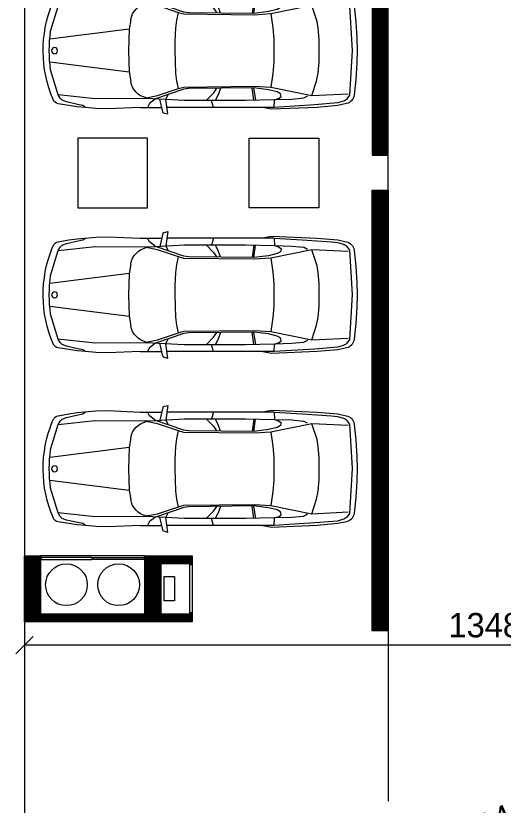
# Model space of a CAD drawing. Header units: metres. Extents: x 5205117 to 5948571, y 646915 to 1143748.
# Drawn here: x 5289725 to 5296730, y 1071326 to 1082673 of the extents above; entities that cross this region are included whole.
import ezdxf

# ---------------------------------------------------------------- set-up
doc = ezdxf.new("R2010")
doc.units = ezdxf.units.M
doc.header["$MEASUREMENT"] = 0
doc.header["$PDMODE"] = 35
doc.header["$PDSIZE"] = 10
for name, pattern in [('CENTER', [2, 1.25, -0.25, 0.25, -0.25]), ('DASHED', [0.75, 0.5, -0.25]), ('DOT', [0.25, 0, -0.25]), ('DOT2', [0.125, 0, -0.125])]:
    doc.linetypes.add(name, pattern=pattern)
doc.layers.get('0').update_dxf_attribs({"color": 1, "linetype": 'DASHED', "lineweight": 30})
for name, color, linetype, lineweight in [('A-Center line', 1, 'CENTER', 9), ('CAR', 251, 'Continuous', 0), ('road ht', 8, 'Continuous', 5)]:
    doc.layers.add(name, color=color, linetype=linetype, lineweight=lineweight)
doc.styles.get("Standard").update_dxf_attribs({"font": 'GOTHIC.TTF'})
doc.dimstyles.get("Standard").update_dxf_attribs({"dimtxt": 2, "dimasz": 1, "dimexe": 0, "dimexo": 0, "dimgap": 0.1, "dimtad": 1, "dimdsep": 46, "dimtxsty": 'Standard', "dimblk": 'OBLIQUE', "dimcen": 0.1, "dimclrd": 256, "dimclre": 256, "dimclrt": 256, "dimadec": 0, "dimazin": 0, "dimtfac": 1, "dimtofl": 0, "dimtmove": 1, "dimatfit": 2, "dimldrblk": 'OPEN90', "dimfxl": 1, "dimtolj": 1, "dimtzin": 0, "dimlwd": -1, "dimlwe": -1, "dimarcsym": 0})

# ---------------------------------------------------------------- blocks, each defined once
blk = doc.blocks.new('A$C4CA47BB0')
at = {"layer": 'CAR'}
for p, q in [((-2.992, -0.352), (-2.937, -0.34)), ((-2.937, -0.34), (-2.968, -0.548)), ((-4.239, -0.443), (-4.513, -0.487)), ((-4.12, -0.434), (-4.239, -0.443)), ((-4.12, -0.434), (-4.161, -0.461)), ((-3.971, -0.419), (-4.12, -0.434)), ((-3.807, -0.414), (-3.971, -0.419)), ((-3.332, -0.435), (-3.807, -0.414)), ((-3.332, -0.435), (-3.025, -0.435)), ((-3.2, -0.49), (-3.231, -0.434)), ((-3.01, -0.37), (-3.053, -0.553)), ((-1.412, -0.435), (-2.951, -0.435)), ((-2.282, -0.434), (-2.312, -0.533)), ((-1.447, -0.408), (-1.575, -0.431)), ((-0.794, -0.435), (-1.447, -0.408)), ((-1.412, -0.435), (-1.405, -0.543)), ((-0.824, -0.471), (-1.412, -0.435)), ((-0.497, -0.461), (-0.794, -0.435)), ((-3.98, -0.557), (-4.516, -0.615)), ((-4.486, -0.566), (-4.516, -0.615)), ((-4.455, -0.536), (-4.486, -0.566)), ((-4.392, -0.513), (-4.455, -0.536)), ((-4.237, -0.476), (-4.392, -0.513)), ((-4.161, -0.461), (-4.237, -0.476)), ((-3.249, -0.562), (-3.98, -0.557)), ((-2.704, -0.533), (-3.249, -0.562)), ((-3.115, -0.556), (-3.2, -0.49)), ((-2.708, -0.695), (-3.115, -0.556)), ((-2.968, -0.548), (-2.935, -0.618)), ((-1.822, -0.533), (-2.704, -0.533)), ((-2.385, -0.533), (-2.282, -0.64)), ((-2.217, -0.615), (-2.257, -0.533)), ((-1.405, -0.543), (-1.822, -0.533)), ((-1.702, -0.536), (-1.728, -0.712)), ((-1.706, -0.715), (-1.68, -0.536)), ((-1.405, -0.543), (-1.336, -0.566)), ((-1.156, -0.549), (-1.405, -0.543)), ((-1.336, -0.566), (-1.311, -0.589)), ((-0.989, -0.566), (-1.156, -0.549)), ((-0.929, -0.596), (-0.989, -0.566)), ((-0.502, -0.499), (-0.824, -0.471)), ((-0.413, -0.524), (-0.502, -0.499)), ((-0.369, -0.488), (-0.497, -0.461)), ((-0.329, -0.609), (-0.366, -0.555)), ((-4.516, -0.615), (-4.622, -0.972)), ((-3.248, -0.572), (-3.086, -0.603)), ((-3.086, -0.603), (-2.785, -0.705)), ((-2.282, -0.64), (-2.236, -0.709)), ((-2.183, -0.71), (-2.217, -0.615)), ((-1.366, -0.658), (-1.491, -0.688)), ((-1.459, -0.723), (-0.869, -0.603)), ((-1.32, -0.63), (-1.366, -0.658)), ((-1.311, -0.589), (-1.32, -0.63)), ((-0.869, -0.603), (-0.346, -0.629)), ((-0.869, -0.603), (-0.8, -0.812)), ((-0.291, -1.253), (-0.329, -0.609)), ((-0.236, -0.837), (-0.26, -0.612)), ((-2.785, -0.705), (-2.811, -0.813)), ((-2.785, -0.705), (-2.707, -0.727)), ((-2.643, -0.705), (-2.708, -0.695)), ((-2.707, -0.727), (-1.699, -0.738)), ((-1.704, -0.715), (-2.643, -0.705)), ((-1.491, -0.688), (-1.704, -0.715)), ((-1.699, -0.738), (-1.459, -0.723)), ((-1.428, -0.923), (-1.459, -0.723)), ((-3.494, -0.943), (-3.472, -0.805)), ((-2.811, -0.813), (-2.824, -0.928)), ((-0.8, -0.812), (-0.777, -0.929)), ((-0.223, -1.073), (-0.236, -0.837)), ((-4.635, -1.087), (-3.494, -0.943)), ((-3.504, -1.25), (-3.494, -0.943)), ((-2.824, -0.928), (-2.834, -1.254)), ((-1.417, -1.086), (-1.428, -0.923)), ((-0.777, -0.929), (-0.765, -1.089)), ((-1.415, -1.247), (-1.417, -1.086)), ((-0.765, -1.089), (-0.762, -1.253)), ((-0.218, -1.25), (-0.223, -1.073)), ((-1.417, -1.414), (-1.415, -1.247)), ((-4.73, -1.25), (-4.73, -1.25)), ((-3.494, -1.557), (-3.504, -1.25)), ((-2.834, -1.254), (-2.831, -1.381)), ((-0.762, -1.253), (-0.765, -1.411)), ((-0.329, -1.891), (-0.291, -1.253)), ((-0.223, -1.427), (-0.218, -1.25)), ((-3.494, -1.557), (-4.635, -1.413)), ((-2.831, -1.381), (-2.824, -1.572)), ((-1.428, -1.577), (-1.417, -1.414)), ((-0.765, -1.411), (-0.777, -1.571)), ((-0.236, -1.663), (-0.223, -1.427)), ((-4.622, -1.528), (-4.516, -1.885)), ((-3.471, -1.695), (-3.494, -1.557)), ((-2.824, -1.572), (-2.811, -1.687)), ((-1.459, -1.777), (-1.428, -1.577)), ((-0.777, -1.571), (-0.793, -1.669)), ((-2.811, -1.687), (-2.785, -1.795)), ((-0.793, -1.669), (-0.869, -1.897)), ((-0.26, -1.888), (-0.236, -1.663)), ((-2.708, -1.805), (-3.115, -1.944)), ((-2.785, -1.795), (-3.086, -1.897)), ((-2.707, -1.773), (-2.785, -1.795)), ((-2.643, -1.795), (-2.708, -1.805)), ((-1.699, -1.762), (-2.707, -1.773)), ((-1.704, -1.785), (-2.643, -1.795)), ((-2.282, -1.86), (-2.236, -1.791)), ((-2.183, -1.79), (-2.217, -1.885)), ((-1.702, -1.967), (-1.728, -1.788)), ((-1.491, -1.812), (-1.704, -1.785)), ((-1.704, -1.785), (-1.68, -1.964)), ((-1.459, -1.777), (-1.699, -1.762)), ((-1.366, -1.842), (-1.491, -1.812)), ((-0.869, -1.897), (-1.459, -1.777)), ((-4.598, -1.923), (-4.586, -1.952)), ((-4.516, -1.885), (-4.486, -1.934)), ((-4.516, -1.885), (-3.98, -1.943)), ((-3.086, -1.897), (-3.248, -1.928)), ((-2.968, -1.952), (-2.935, -1.882)), ((-2.387, -1.969), (-2.282, -1.86)), ((-2.217, -1.885), (-2.258, -1.969)), ((-1.32, -1.87), (-1.366, -1.842)), ((-1.336, -1.934), (-1.311, -1.911)), ((-1.311, -1.911), (-1.32, -1.87)), ((-0.929, -1.904), (-0.989, -1.934)), ((-0.346, -1.871), (-0.869, -1.897)), ((-0.369, -1.948), (-0.329, -1.891)), ((-4.513, -2.013), (-4.359, -2.039)), ((-4.486, -1.934), (-4.455, -1.964)), ((-4.455, -1.964), (-4.392, -1.987)), ((-4.392, -1.987), (-4.251, -2.02)), ((-4.359, -2.039), (-4.239, -2.057)), ((-4.251, -2.02), (-4.161, -2.039)), ((-4.161, -2.039), (-4.12, -2.066)), ((-3.98, -1.943), (-3.249, -1.938)), ((-3.249, -1.938), (-3.115, -1.944)), ((-3.2, -2.01), (-3.231, -2.066)), ((-3.115, -1.944), (-3.2, -2.01)), ((-3.115, -1.944), (-2.704, -1.967)), ((-3.01, -2.13), (-3.053, -1.947)), ((-2.937, -2.16), (-2.968, -1.952)), ((-2.704, -1.967), (-1.822, -1.967)), ((-2.282, -2.066), (-2.312, -1.967)), ((-1.822, -1.967), (-1.405, -1.957)), ((-1.412, -2.065), (-1.405, -1.957)), ((-1.412, -2.065), (-1.007, -2.039)), ((-1.405, -1.957), (-1.336, -1.934)), ((-1.405, -1.957), (-1.156, -1.951)), ((-1.156, -1.951), (-0.989, -1.934)), ((-1.007, -2.039), (-0.587, -2.01)), ((-0.794, -2.065), (-0.497, -2.039)), ((-0.587, -2.01), (-0.502, -2.001)), ((-0.502, -2.001), (-0.413, -1.976)), ((-0.497, -2.039), (-0.373, -2.013)), ((-4.239, -2.057), (-3.971, -2.081)), ((-3.971, -2.081), (-3.807, -2.086)), ((-3.807, -2.086), (-3.332, -2.065)), ((-3.332, -2.065), (-3.025, -2.065)), ((-2.992, -2.148), (-2.937, -2.16)), ((-1.412, -2.065), (-2.951, -2.065)), ((-1.575, -2.069), (-1.447, -2.092)), ((-1.447, -2.092), (-0.794, -2.065))]:
    blk.add_line(p, q, dxfattribs=at)
at = {"layer": 'CAR', "linetype": 'DOT', "ltscale": 200}
blk.add_lwpolyline([(-5, -2.5), (0, -2.5), (0, 0), (-5, 0)], close=True, dxfattribs=at)
at = {"layer": 'CAR'}
blk.add_circle((-4.566, -1.25), 0.043, dxfattribs=at)
for centre, radius, start, end in [((-2.987, -0.375), 0.0239, 101.856, 166.8451), ((-2.943, -1.25), 1.787, 156.8697, 202.1308), ((-4.497, -0.581), 0.0955, 99.5619, 159.9007), ((-0.44, -0.616), 0.0958, 34.7319, 73.9991), ((-0.403, -0.627), 0.143, 6.1653, 76.417), ((-3.187, -0.853), 0.288, 102.2413, 170.4691), ((-2.689, -1.25), 1.953, 171.8061, 188.1938), ((-3.187, -1.647), 0.288, 189.5309, 257.7586), ((-0.403, -1.873), 0.143, 282.0139, 351.7918), ((-4.497, -1.919), 0.0955, 200.0993, 260.4381), ((-0.44, -1.884), 0.0955, 286.0012, 317.4974), ((-2.987, -2.125), 0.0239, 193.1504, 258.142)]:
    blk.add_arc(centre, radius, start, end, dxfattribs=at)
blk = doc.blocks.new('_Oblique')
at = {"color": 0, "linetype": 'ByBlock', "lineweight": -2}
blk.add_line((-0.5, -0.5), (0.5, 0.5), dxfattribs=at)
blk = doc.blocks.new('*D409')
at = {"layer": 'Defpoints', "color": 0, "ltscale": 5, "transparency": 16777216}
for p in [(5303338, 1073630), (5289851, 1067925), (5289851, 1067925)]:
    blk.add_point(p, dxfattribs=at)
at = {"layer": 'road ht', "color": 1, "ltscale": 5, "transparency": 16777216}
blk.add_line((5303338, 1073630), (5289851, 1067925), dxfattribs=at)
at = {"layer": 'road ht', "linetype": 'DOT2', "ltscale": 5, "transparency": 16777216}
for p, q in [((5303338, 1073630), (5303338, 1073630)), ((5289851, 1067925), (5289851, 1067925))]:
    blk.add_line(p, q, dxfattribs=at)
at = {"layer": 'road ht', "color": 1, "ltscale": 5, "transparency": 16777216, "xscale": 250, "yscale": 250, "zscale": 250}
for p, rotation in [((5303338, 1073630), 22.92879259765551), ((5289851, 1067925), 202.9287925976555)]:
    blk.add_blockref('_Oblique', p, dxfattribs=dict(at, rotation=rotation))
at = {"layer": 'road ht', "color": 1, "ltscale": 5, "transparency": 16777216, "insert": (5296484, 1071039), "char_height": 350, "attachment_point": 5, "rotation": 22.9288}
blk.add_mtext('\\A1;14644', dxfattribs=at)
blk = doc.blocks.new('_Open90')
at = {"color": 0, "linetype": 'ByBlock', "lineweight": -2}
for p, q in [((-0.5, 0.5), (0, 0)), ((0, 0), (-1, 0)), ((0, 0), (-0.5, -0.5))]:
    blk.add_line(p, q, dxfattribs=at)
blk = doc.blocks.new('*D424')
at = {"layer": 'Defpoints', "color": 0, "ltscale": 5, "transparency": 16777216}
for p in [(5289850, 1073628), (5289850, 1073628), (5303338, 1073630)]:
    blk.add_point(p, dxfattribs=at)
at = {"layer": 'road ht', "color": 1, "ltscale": 5, "transparency": 16777216}
blk.add_line((5303338, 1073628), (5289850, 1073628), dxfattribs=at)
at = {"layer": 'road ht', "linetype": 'DOT2', "ltscale": 5, "transparency": 16777216}
blk.add_line((5303338, 1073630), (5303338, 1073628), dxfattribs=at)
at = {"layer": 'road ht', "color": 1, "ltscale": 5, "transparency": 16777216, "xscale": 250, "yscale": 250, "zscale": 250, "rotation": 180}
blk.add_blockref('_Oblique', (5289850, 1073628), dxfattribs=at)
at = {"layer": 'road ht', "color": 1, "ltscale": 5, "transparency": 16777216, "xscale": 250, "yscale": 250, "zscale": 250}
blk.add_blockref('_Oblique', (5303338, 1073628), dxfattribs=at)
at = {"layer": 'road ht', "color": 1, "ltscale": 5, "transparency": 16777216, "insert": (5296594, 1073912), "char_height": 350, "attachment_point": 5}
blk.add_mtext('\\A1;13488', dxfattribs=at)

msp = doc.modelspace()

# ---------------------------------------------------------------- hatches: boundary and pattern name
at = {"layer": 'road ht', "transparency": 33554559}
h = msp.add_hatch(dxfattribs=at)
h.set_pattern_fill('ANSI31', color=256, scale=100, angle=180)
h.set_pattern_definition([(225, (4970472.532, 898692.593), (8.83883476, -8.83883476), [])])
h.paths.add_polyline_path([(5294848.3, 1080668), (5294848.3, 1087003), (5295078.3, 1087003), (5295078.3, 1080668)])
h.paths.add_polyline_path([(5295078.3, 1080166.6), (5295078.3, 1073831.6), (5294848.3, 1073831.6), (5294848.3, 1080166.6)])
h = msp.add_hatch(dxfattribs=at)
h.set_pattern_fill('ANSI31', color=256, scale=100, angle=180)
h.set_pattern_definition([(225, (4970472.532, 898823.298), (8.83883476, -8.83883476), [])])
h.paths.add_polyline_path([(5291808.3, 1074797.3), (5292258.3, 1074797.3), (5292258.3, 1074912.3), (5291578.3, 1074912.3), (5291578.3, 1074077.3), (5290078.3, 1074077.3), (5290078.3, 1074912.3), (5289848.3, 1074912.3), (5289848.3, 1073962.3), (5292258.3, 1073962.3), (5292258.3, 1074077.3), (5291808.3, 1074077.3)])

# ---------------------------------------------------------------- linework, layer by layer
at = {"layer": 'A-Center line', "ltscale": 250}
msp.add_line((5289846.6, 1099002.5), (5289851, 1066901.1), dxfattribs=at)
at = {"layer": 'road ht', "transparency": 33554559}
for p, q in [((5289848.3, 1085692.3), (5289850.5, 1071382.3)), ((5295078.3, 1080166.6), (5295078.3, 1080668)), ((5291578.3, 1074912.3), (5290078.3, 1074912.3)), ((5292258.3, 1074797.3), (5292258.3, 1074077.3)), ((5295078.3, 1073831.6), (5295078.3, 1071382.3))]:
    msp.add_line(p, q, dxfattribs=at)
for points in [[(5295078.3, 1080668), (5295078.3, 1087003), (5294848.3, 1087003), (5294848.3, 1080668)], [(5291619.1, 1079912.3), (5291619.1, 1080912.3), (5290619.1, 1080912.3), (5290619.1, 1079912.3)], [(5293079.1, 1079912.3), (5293079.1, 1080912.3), (5294079.1, 1080912.3), (5294079.1, 1079912.3)], [(5295078.3, 1080166.6), (5295078.3, 1073831.6), (5294848.3, 1073831.6), (5294848.3, 1080166.6)], [(5291578.3, 1074077.3), (5291578.3, 1074912.3), (5292258.3, 1074912.3), (5292258.3, 1074797.3), (5291808.3, 1074797.3), (5291808.3, 1074077.3), (5292258.3, 1074077.3), (5292258.3, 1073962.3), (5289848.3, 1073962.3), (5289848.3, 1074912.3), (5290078.3, 1074912.3), (5290078.3, 1074077.3)], [(5290090.3, 1074857.3), (5290822.3, 1074857.3), (5290822.3, 1074887.3), (5290090.3, 1074887.3)], [(5291566.3, 1074857.3), (5290834.3, 1074857.3), (5290834.3, 1074887.3), (5291566.3, 1074887.3)], [(5292228.3, 1074089.3), (5292228.3, 1074785.3), (5292258.3, 1074785.3), (5292258.3, 1074089.3)], [(5292008.3, 1074262.3), (5291858.3, 1074262.3), (5291858.3, 1074612.3), (5292008.3, 1074612.3)]]:
    msp.add_lwpolyline(points, close=True, dxfattribs=at)
for centre in [(5290453.3, 1074494.8), (5291203.3, 1074494.8)]:
    msp.add_circle(centre, 300, dxfattribs=at)

# ---------------------------------------------------------------- block references
at = {"layer": 'road ht', "transparency": 33554559, "xscale": -1000, "yscale": 1000, "zscale": 1000, "rotation": 180}
for p in [(5294848.3, 1080922.3), (5294848.3, 1077412.3), (5294848.3, 1074912.3)]:
    msp.add_blockref('A$C4CA47BB0', p, dxfattribs=at)

# ---------------------------------------------------------------- dimensions: what is measured, and where the dimension line sits
at = {"layer": 'road ht', "color": 12, "ltscale": 5}
dim = msp.add_linear_dim(base=(5289850.2, 1073628.4), p1=(5303338.3, 1073630.4), p2=(5289850.2, 1073628.4), dimstyle='Standard', override={"dimtxt": 350, "dimasz": 250, "dimgap": 100, "dimdec": 0, "dimclrd": 1, "dimclrt": 1, "dimtdec": 0, "dimfxl": 0.1}, dxfattribs=at)
dim.commit()
dim.dimension.update_dxf_attribs({"geometry": '*D424', "text_midpoint": (5296594.2, 1073912.2)})
dim = msp.add_aligned_dim(p1=(5303338.3, 1073630.4), p2=(5289851.2, 1067925.3), distance=-0.1, dimstyle='Standard', override={"dimtxt": 350, "dimasz": 250, "dimgap": 100, "dimdec": 0, "dimclrd": 1, "dimclrt": 1, "dimtdec": 0, "dimfxl": 0.1}, dxfattribs=at)
dim.commit()
dim.dimension.update_dxf_attribs({"geometry": '*D409', "text_midpoint": (5296484.2, 1071039.3)})

doc.saveas('drawing.dxf')
